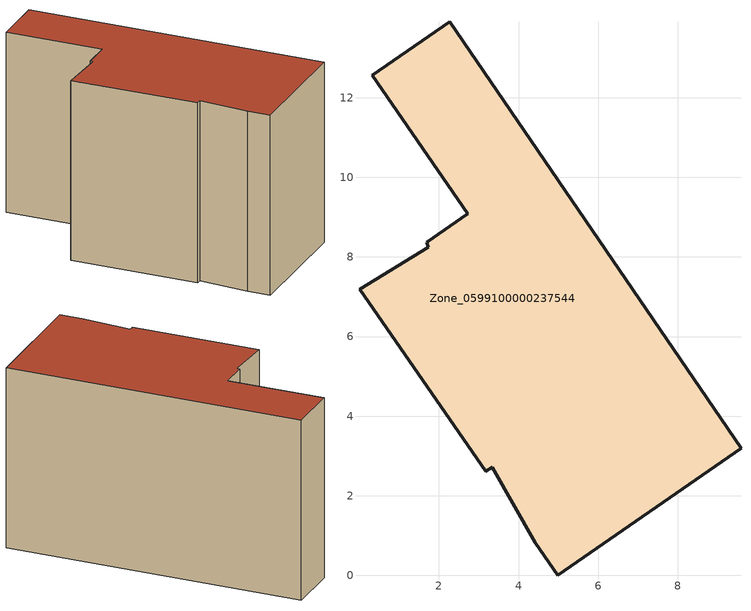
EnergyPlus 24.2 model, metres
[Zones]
Zone_0599100000237544
 floor ground (C_G): 1.7,8.37 2.72,9.08 0.32,12.56 2.27,13.91 9.59,3.19 4.99,0 4.42,0.82 3.34,2.72 3.18,2.61 0.01,7.19 1.73,8.25 z0
 wall outside (C_F): 9.59,3.19 2.27,13.91 0.32,12.56 2.72,9.08 1.7,8.37 1.73,8.25 0.01,7.19 3.18,2.61 3.34,2.72 4.42,0.82 4.99,0 9.59,3.19 z0:8
 roof outside (C_R): 2.72,9.08 1.7,8.37 1.73,8.25 0.01,7.19 3.18,2.61 3.34,2.72 4.42,0.82 4.99,0 9.59,3.19 2.27,13.91 0.32,12.56 z8
[BUILDING]
Pand.0599100000237544: North Axis=0; Terrain=City; Loads Convergence Tolerance Value=0.04; Temperature Convergence Tolerance Value=0.4; Solar Distribution=FullExterior; Maximum Number of Warmup Days=25; Minimum Number of Warmup Days=1
[Site:Location]
Rotterdam.The.Hague.AP_ZH_NLD Design_Conditions: Latitude=51.96; Longitude=4.45; Time Zone=1; Elevation=-4.5
[SITE:GROUNDTEMPERATURE:BUILDINGSURFACE]
18, 18, 18, 18, 18, 18, 18, 18, 18, 18, 18, 18
[MATERIAL] Thermal Absorptance=0.9; Solar Absorptance=0.7; Visible Absorptance=0.7
Name | Roughness | Thickness | Conductivity | Density | Specific Heat
G.TC.1975-1991 | MediumSmooth | 0.15 | 0.288461 | 540 | 1210
F.TC.1975-1991 | Rough | 0.3 | 0.230769 | 1920 | 840
R.TC.1975-1991 | MediumRough | 0.2 | 0.153846 | 1500 | 1000
[CONSTRUCTION]
C_G: G.TC.1975-1991
C_F: F.TC.1975-1991
C_R: R.TC.1975-1991
[ZONE]
Zone_0599100000237544: Type=1; Multiplier=1; Ceiling Height=Autocalculate; Volume=Autocalculate; Floor Area=autocalculate; Part of Total Floor Area=Yes
[ZONEINFILTRATION:DESIGNFLOWRATE]
Infil_Zone_0599100000237544: Zone or ZoneList or Space or SpaceList=Zone_0599100000237544; Schedule=AlwaysOn; Design Flow Rate Calculation Method=Flow/Area; Flow Rate per Floor Area=0.003; Constant Term Coefficient=1; Temperature Term Coefficient=0; Velocity Term Coefficient=0; Velocity Squared Term Coefficient=0
[HVACTEMPLATE:ZONE:IDEALLOADSAIRSYSTEM]
Zone_0599100000237544: Maximum Heating Supply Air Temperature=50; Minimum Cooling Supply Air Temperature=13; Maximum Heating Supply Air Humidity Ratio=0.0156; Minimum Cooling Supply Air Humidity Ratio=0.0077; Heating Limit=NoLimit; Cooling Limit=NoLimit; Dehumidification Control Type=ConstantSensibleHeatRatio; Cooling Sensible Heat Ratio=0.7; Dehumidification Setpoint=60; Humidification Control Type=None; Humidification Setpoint=30; Outdoor Air Method=None; Outdoor Air Flow Rate per Person=0.00944; Outdoor Air Flow Rate per Zone Floor Area=0; Outdoor Air Flow Rate per Zone=0; Demand Controlled Ventilation Type=None; Outdoor Air Economizer Type=NoEconomizer; Heat Recovery Type=None; Sensible Heat Recovery Effectiveness=0.7; Latent Heat Recovery Effectiveness=0.65
[ZONECONTROL:THERMOSTAT]
ThermostatControl_Zone_0599100000237544: Zone or ZoneList=Zone_0599100000237544; Control Type Schedule=DualSetpointControlType; Control 1=Thermostat_Zone_0599100000237544; Temperature Difference Between Cutout And Setpoint=0
[THERMOSTATSETPOINT:DUALSETPOINT]
Thermostat_Zone_0599100000237544: Heating Setpoint Temperature Schedule=HeatingSetpoint_Zone_0599100000237544; Cooling Setpoint Temperature Schedule=CoolingSetpoint_Zone_0599100000237544
[SCHEDULE:COMPACT]
HeatingSetpoint_Zone_0599100000237544: Through: 12/31, For: AllDays, Until: 24:00, 21
CoolingSetpoint_Zone_0599100000237544: Through: 12/31, For: AllDays, Until: 24:00, 24
DualSetpointControlType: Through: 12/31, For: AllDays, Until: 24:00, 4
AlwaysOn: Through: 12/31, For: AllDays, Until: 24:00, 1
